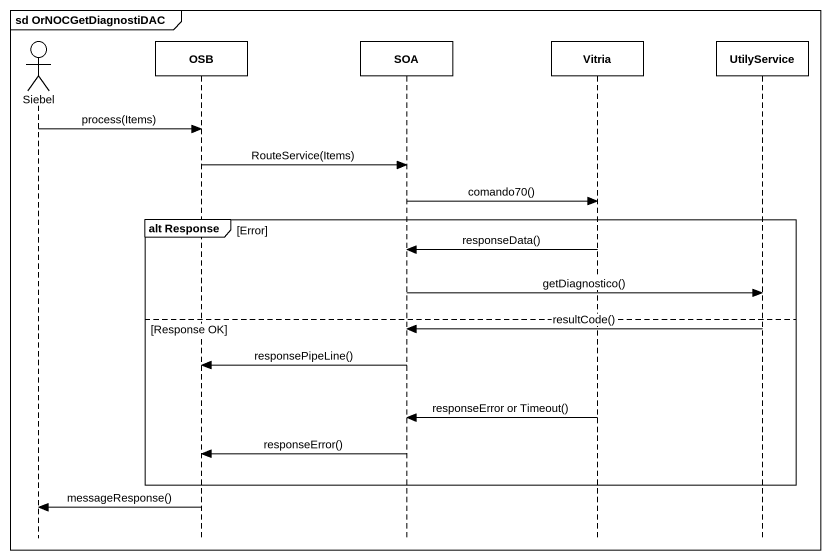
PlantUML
@startuml
mainframe sd OrNOCGetDiagnostiDAC
hide footbox
actor Siebel
participant OSB
participant SOA
participant Vitria
participant UtilyService

Siebel -> OSB : process(Items)
OSB -> SOA : RouteService(Items)
SOA -> Vitria : comando70()
group alt Response [Error]
  Vitria -> SOA : responseData()
  SOA -> UtilyService : getDiagnostico()
else Response OK
  UtilyService -> SOA : resultCode()
  SOA -> OSB : responsePipeLine()
  Vitria -> SOA : responseError or Timeout()
  SOA -> OSB : responseError()
end
OSB -> Siebel : messageResponse()
@enduml
